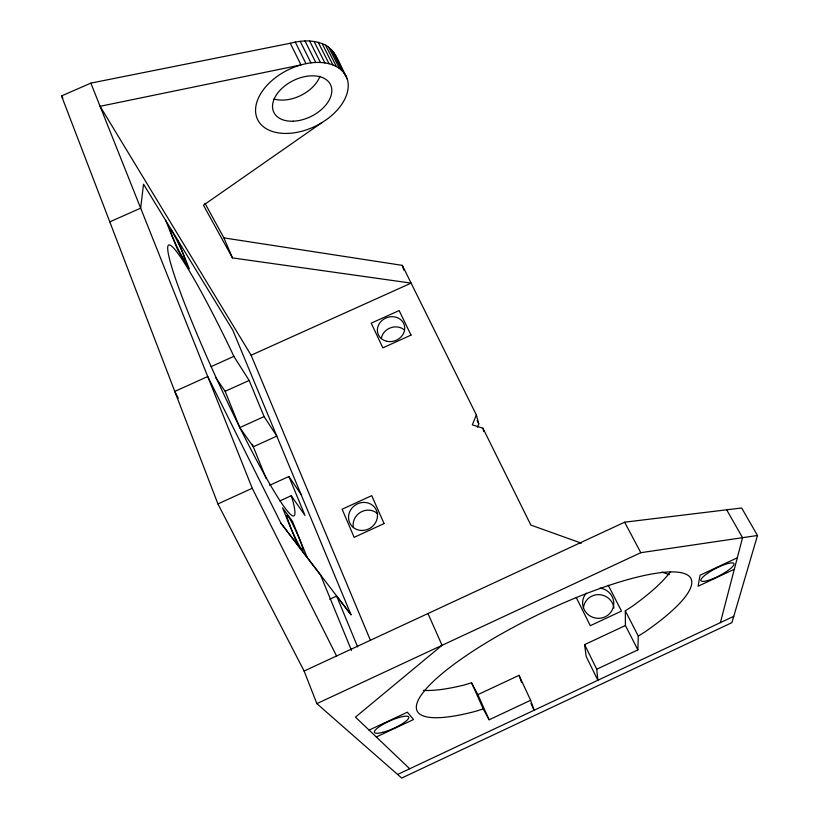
<?xml version="1.0" encoding="UTF-8"?>
<svg xmlns="http://www.w3.org/2000/svg" width="819" height="819" viewBox="0 0 819 819"><rect width="100%" height="100%" fill="white"/><g stroke="black" fill="none" stroke-linecap="round" stroke-linejoin="round"><path stroke-width="1.23" d="M625.306 610.81L625.419 625.501L584.612 644.625L586.158 656.449L597.86 680.261L596.744 669.225L637.878 649.897L638.288 636.107L625.306 610.81L631.899 606.582A150.614 36.916 -25.8 0 0 670.526 571.652M720.392 622.624L742.557 537.684L726.668 509.807M757.483 535.483L731.91 622.655L401.699 778.05L316.861 703.634L304.115 671.048L624.641 522.194L741.656 507.985L757.483 535.483L640.796 552.692L316.861 703.634M477.467 427.201L478.777 423.935L476.341 414.916L402.324 265.366L223.894 237.889L204.934 203.225M476.341 414.916L472.338 424.866L482.913 428.194L530.855 525.081L581.408 543.181M321.744 122.737L203.45 205.221L232.453 257.903L411.118 283.118L251.105 355.221L100.092 106.296L301.003 64.916C316.799 60.156 340.581 60.913 347.276 79.074A49.283 31.296 -26.1 0 1 325.88 120.035L321.744 122.737A49.283 31.296 -26.1 0 1 256.797 117.608A49.283 31.296 -26.1 0 1 301.003 64.916L290.305 43.253L90.858 83.118L61.517 95.936L217.915 503.931L304.115 671.048M638.288 636.107L644.983 631.91A152.099 34.101 -25.8 0 0 649.743 574.375A152.099 34.101 -25.8 0 0 447.379 669.348A152.099 34.101 -25.8 0 0 476.023 711.199L483.22 708.885L489.127 719.788L530.63 700.286L519.031 675.358L477.866 694.645L471.549 682.78L464.373 684.981A150.614 36.916 -25.8 0 1 423.505 690.417M397.604 774.457L733.763 616.338M369.103 730.108L407.381 712.192L413.513 719.543L376.31 736.967M737.315 557.79L700.05 575.225L698.075 586.24L734.315 569.266M329.77 599.232L336.64 596.058L351.023 614.752L232.791 330.17L143.53 184.193L140.673 208.169L109.777 221.847M217.915 503.931L252.242 488.278L90.858 83.118M269.676 485.278L288.902 476.504L300.993 494.338M279.77 500.952L291.216 495.72L304.975 515.366L288.902 476.504M239.752 427.61L264.107 416.574L276.802 436.117L253.317 446.785L239.752 427.61L225.133 391.308L215.919 377.928M211.107 366.615L233.855 356.367L249.16 380.456L264.107 416.574M225.133 391.308L249.16 380.456M290.305 43.253C300.624 40.489 311.916 39.762 322.072 43.591C336.087 48.382 339.271 64.803 346.048 76.034M662.039 572.061L669.256 574.641M409.715 768.765L355.456 717.116L442.045 645.3L427.979 613.523M280.948 523.177L320.526 574.969L351.494 650.429M351.023 614.762L280.999 523.3L207.739 376.556L174.785 391.41L178.266 398.208M61.517 95.936L62.899 98.085M624.641 522.194L640.796 552.692M608.251 585.237L621.488 611.097L590.284 625.696L576.187 597.42M333.517 52.088L347.276 79.074M331.306 49.488L342.127 70.69M625.419 625.501L637.878 649.897M328.644 47.195L339.476 68.438M325.552 45.219L336.394 66.513M322.072 43.591L332.913 64.936M318.222 42.332L329.064 63.728M314.066 41.472L324.897 62.909M309.643 41.001L320.454 62.49M252.242 488.278L336.548 655.978M304.996 40.95L315.786 62.49M300.194 41.308L310.954 62.889M295.27 42.086L305.999 63.698M477.078 420.495L478.777 423.935M584.612 644.625L596.744 669.225M233.855 356.367L230.323 348.812A149.191 12.623 65.2 0 0 167.987 251.689A149.191 12.623 65.2 0 0 242.659 433.179A149.191 12.623 65.2 0 0 292.762 500.552L291.216 495.72M530.937 703.347L534.142 710.237L530.63 700.286M477.866 694.645L489.127 719.788M471.549 682.78L483.22 708.885M223.894 237.889L232.453 257.903M251.105 355.221L370.526 640.54M336.64 596.058L357.647 646.918M335.268 54.945L336.517 58.026M177.447 239.66L189.363 268.857L177.764 250.143L165.673 220.413M307.197 557.524L292.363 521.171L282.555 507.872L297.696 545.116M252.313 444.318L266.195 478.593M519.031 675.358L521.631 682.524M402.324 265.366L403.849 270.157M482.913 428.194L483.794 431.511M353.429 527.712A14.527 13.544 -32.6 0 1 360.821 512.1A14.527 13.544 -32.6 0 1 377.846 513.984M381.357 338.523A13.647 12.121 -19.9 0 1 390.591 327.774A13.647 12.121 -19.9 0 1 404.566 330.118M319.963 76.31A31.235 20.332 -26.2 0 1 273.904 98.966M600.051 588.114A15.622 15.152 14.7 0 1 613.011 608.077A15.622 15.152 14.7 0 1 590.571 616.287A15.622 15.152 14.7 0 1 586.322 593.13M583.415 608.333A15.356 14.906 16.3 0 1 613.922 608.107M384.07 523.576L354.146 537.336L342.107 509.223L371.734 495.638L384.07 523.576M411.025 335.104L382.852 347.86L371.212 323.167L399.129 310.565L411.025 335.104M361.128 530.436A14.762 13.728 -32.2 0 0 376.382 510.217A14.762 13.728 -32.2 0 0 351.525 508.64A14.762 13.728 -32.2 0 0 361.128 530.436M387.049 341.328A13.862 12.265 -19.9 0 0 404.391 325.409A13.862 12.265 -19.9 0 0 381.715 320.741A13.862 12.265 -19.9 0 0 387.049 341.328M710.544 579.617A18.54 4.044 -27.4 0 0 733.937 563.687A18.54 4.044 -27.4 0 0 707.831 573.126A18.54 4.044 -27.4 0 0 710.544 579.617M382.79 732.319A18.806 4.156 -24.1 0 0 408.835 717.495A18.806 4.156 -24.1 0 0 383.149 724.324A18.806 4.156 -24.1 0 0 382.79 732.319M293.212 121.192A31.531 20.014 -26.1 0 0 331.132 86.2A31.531 20.014 -26.1 0 0 282.186 88.124A31.531 20.014 -26.1 0 0 293.212 121.192M289.588 524.559A19.216 1.71 65.8 0 0 302.805 550.45A19.216 1.71 65.8 0 0 292.475 523.73A19.216 1.71 65.8 0 0 289.588 524.559M172.379 236.404A17.434 1.351 64.7 0 0 184.899 260.534A17.434 1.351 64.7 0 0 175.43 237.387A17.434 1.351 64.7 0 0 172.379 236.404"/></g></svg>
